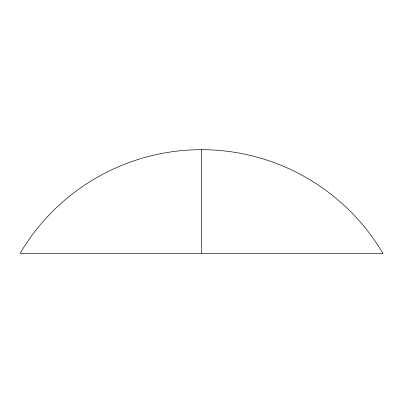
<?xml version="1.0" encoding="UTF-8"?>
<svg xmlns="http://www.w3.org/2000/svg" width="403" height="403" viewBox="0 0 403 403"><rect width="100%" height="100%" fill="white"/><g stroke="black" fill="none" stroke-linecap="round" stroke-linejoin="round"><path stroke-width="0.6" d="M201.5 149.684L201.5 253.316M382.85 253.316L20.15 253.316A210.497 210.497 0 0 1 382.85 253.316"/></g></svg>
